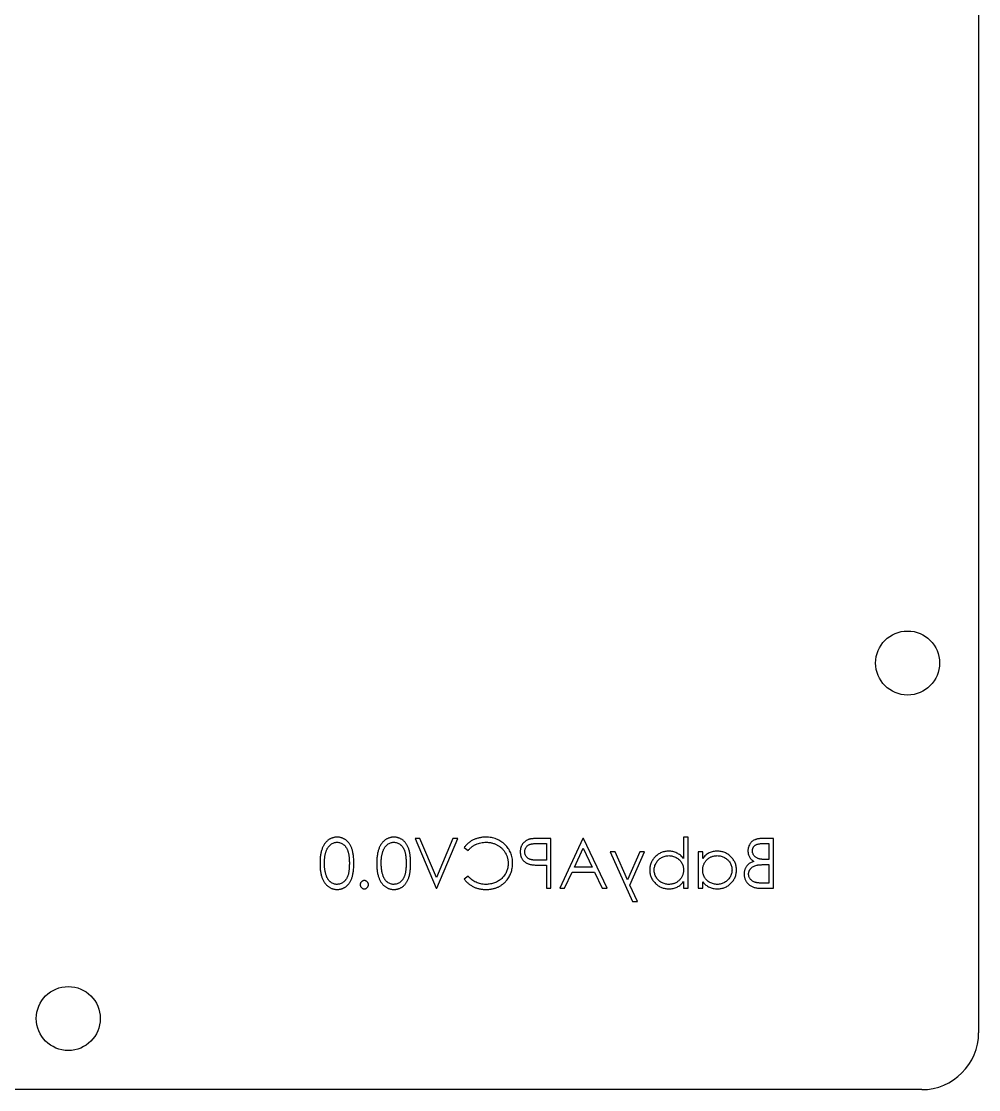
# Model space of a CAD drawing. Header units: millimetres. Extents: x 446 to 709, y 428 to 576.
# Drawn here: x 641.2 to 708.6, y 428.1 to 503.2 of the extents above; entities that cross this region are included whole.
import ezdxf

# ---------------------------------------------------------------- set-up
doc = ezdxf.new("R2010")
doc.units = ezdxf.units.MM

msp = doc.modelspace()

# ---------------------------------------------------------------- linework, layer by layer
at = {"color": 7, "linetype": 'Continuous', "lineweight": 25}
for p, q in [((708.55, 572.414), (708.55, 432.114)), ((669.233, 445.778), (668.897, 445.778)), ((668.897, 445.778), (670.377, 442.278)), ((670.4, 443.02), (669.233, 445.778)), ((671.566, 445.778), (670.4, 443.02)), ((670.422, 442.278), (671.903, 445.778)), ((671.903, 445.778), (671.566, 445.778)), ((678.454, 445.778), (677.768, 445.778)), ((678.454, 442.278), (678.454, 445.778)), ((680.698, 445.778), (679.082, 442.278)), ((680.743, 445.778), (680.698, 445.778)), ((682.403, 442.278), (680.743, 445.778)), ((688.102, 445.868), (687.788, 445.868)), ((687.788, 445.868), (687.788, 444.372)), ((688.102, 442.278), (688.102, 445.868)), ((694.114, 445.778), (693.432, 445.778)), ((694.114, 442.278), (694.114, 445.778)), ((672.352, 445.136), (672.627, 444.926)), ((677.5, 445.419), (678.14, 445.419)), ((678.14, 445.419), (678.14, 444.253)), ((680.107, 443.759), (680.724, 445.096)), ((680.724, 445.096), (681.358, 443.759)), ((682.967, 444.836), (682.627, 444.836)), ((682.627, 444.836), (684.198, 441.336)), ((683.846, 442.877), (682.967, 444.836)), ((684.712, 444.836), (683.846, 442.877)), ((684.016, 442.496), (685.05, 444.836)), ((685.05, 444.836), (684.712, 444.836)), ((689.134, 444.836), (688.82, 444.836)), ((688.82, 444.836), (688.82, 442.278)), ((689.134, 444.363), (689.134, 444.836)), ((693.374, 445.419), (693.8, 445.419)), ((693.8, 445.419), (693.8, 444.297)), ((678.14, 444.253), (677.527, 444.245)), ((693.8, 444.297), (693.589, 444.297)), ((677.89, 443.894), (678.14, 443.894)), ((678.14, 443.894), (678.14, 442.278)), ((679.424, 442.278), (679.941, 443.4)), ((679.941, 443.4), (681.528, 443.4)), ((681.358, 443.759), (680.107, 443.759)), ((681.528, 443.4), (682.06, 442.278)), ((693.592, 443.938), (693.8, 443.938)), ((693.8, 443.938), (693.8, 442.637)), ((672.627, 443.131), (672.352, 442.922)), ((684.537, 441.336), (684.016, 442.496)), ((687.788, 442.751), (687.788, 442.278)), ((689.134, 442.278), (689.134, 442.721)), ((693.8, 442.637), (693.353, 442.637)), ((670.377, 442.278), (670.422, 442.278)), ((678.14, 442.278), (678.454, 442.278)), ((679.082, 442.278), (679.424, 442.278)), ((682.06, 442.278), (682.403, 442.278)), ((687.788, 442.278), (688.102, 442.278)), ((688.82, 442.278), (689.134, 442.278)), ((693.168, 442.278), (694.114, 442.278)), ((684.198, 441.336), (684.537, 441.336)), ((704.55, 428.114), (449.884, 428.114))]:
    msp.add_line(p, q, dxfattribs=at)
for centre in [(703.55, 458.114), (644.5, 433.114)]:
    msp.add_circle(centre, 2.25, dxfattribs=at)
msp.add_arc((704.55, 432.114), 4, 270, 0, dxfattribs=at)
for points, knots in [([(663.419, 445.868), (663.391, 445.867), (663.335, 445.866), (663.254, 445.857), (663.174, 445.842), (663.096, 445.82), (663.02, 445.793), (662.946, 445.758), (662.874, 445.719), (662.804, 445.672), (662.737, 445.62), (662.674, 445.561), (662.614, 445.496), (662.557, 445.426), (662.505, 445.349), (662.456, 445.266), (662.411, 445.176), (662.369, 445.081), (662.332, 444.978), (662.298, 444.867), (662.272, 444.747), (662.249, 444.62), (662.232, 444.483), (662.219, 444.338), (662.213, 444.185), (662.211, 444.08), (662.211, 444.027)], [0, 0, 0, 0, 0.033788, 0.067194, 0.099862, 0.132567, 0.165151, 0.197913, 0.231319, 0.265083, 0.299255, 0.334399, 0.369943, 0.406284, 0.444064, 0.482998, 0.523354, 0.565537, 0.609613, 0.656391, 0.705885, 0.758325, 0.813832, 0.872795, 0.934722, 1, 1, 1, 1]), ([(662.525, 444.028), (662.525, 444.07), (662.526, 444.153), (662.53, 444.273), (662.541, 444.387), (662.553, 444.496), (662.57, 444.599), (662.589, 444.697), (662.614, 444.788), (662.641, 444.873), (662.672, 444.953), (662.706, 445.027), (662.742, 445.096), (662.781, 445.159), (662.823, 445.217), (662.869, 445.269), (662.917, 445.316), (662.984, 445.369), (663.071, 445.424), (663.18, 445.474), (663.293, 445.503), (663.37, 445.507), (663.408, 445.509)], [0, 0, 0, 0, 0.065681, 0.128486, 0.188175, 0.245106, 0.299448, 0.350823, 0.399942, 0.446672, 0.491255, 0.533376, 0.573853, 0.612526, 0.649597, 0.685532, 0.720106, 0.753838, 0.818925, 0.880493, 0.940311, 1, 1, 1, 1]), ([(663.408, 445.509), (663.447, 445.507), (663.524, 445.503), (663.639, 445.474), (663.749, 445.424), (663.836, 445.369), (663.903, 445.317), (663.95, 445.271), (663.994, 445.222), (664.035, 445.167), (664.073, 445.109), (664.108, 445.046), (664.139, 444.978), (664.168, 444.905), (664.194, 444.826), (664.215, 444.738), (664.234, 444.642), (664.248, 444.536), (664.26, 444.422), (664.268, 444.298), (664.274, 444.166), (664.275, 444.075), (664.275, 444.028)], [0, 0, 0, 0, 0.060387, 0.120883, 0.182755, 0.247811, 0.281299, 0.315088, 0.349702, 0.384857, 0.420966, 0.458511, 0.497175, 0.537602, 0.580503, 0.627468, 0.678388, 0.733983, 0.793747, 0.857714, 0.926698, 1, 1, 1, 1]), ([(664.589, 444.027), (664.589, 444.083), (664.588, 444.192), (664.581, 444.351), (664.569, 444.5), (664.553, 444.639), (664.533, 444.768), (664.507, 444.887), (664.477, 444.997), (664.443, 445.097), (664.404, 445.19), (664.361, 445.276), (664.314, 445.357), (664.264, 445.432), (664.209, 445.501), (664.152, 445.564), (664.09, 445.621), (664.024, 445.673), (663.955, 445.718), (663.884, 445.758), (663.812, 445.793), (663.737, 445.82), (663.66, 445.842), (663.581, 445.857), (663.501, 445.867), (663.446, 445.867), (663.419, 445.868)], [0, 0, 0, 0, 0.068595, 0.133246, 0.194313, 0.251279, 0.304513, 0.354235, 0.400481, 0.443411, 0.484015, 0.523252, 0.561042, 0.5979, 0.633518, 0.668314, 0.702496, 0.736685, 0.770293, 0.803437, 0.835913, 0.86846, 0.900847, 0.933467, 0.966258, 1, 1, 1, 1]), ([(667.412, 445.868), (667.384, 445.867), (667.329, 445.866), (667.247, 445.857), (667.167, 445.842), (667.09, 445.82), (667.013, 445.793), (666.94, 445.758), (666.867, 445.719), (666.798, 445.672), (666.731, 445.62), (666.667, 445.561), (666.608, 445.496), (666.551, 445.426), (666.499, 445.349), (666.449, 445.266), (666.405, 445.176), (666.362, 445.081), (666.325, 444.978), (666.292, 444.867), (666.265, 444.747), (666.243, 444.62), (666.225, 444.483), (666.213, 444.338), (666.206, 444.185), (666.205, 444.08), (666.204, 444.027)], [0, 0, 0, 0, 0.033788, 0.067194, 0.099862, 0.132567, 0.165151, 0.197913, 0.231319, 0.265083, 0.299255, 0.334399, 0.369943, 0.406284, 0.444064, 0.482998, 0.523354, 0.565537, 0.609613, 0.656391, 0.705885, 0.758325, 0.813832, 0.872795, 0.934722, 1, 1, 1, 1]), ([(666.518, 444.028), (666.519, 444.07), (666.52, 444.153), (666.524, 444.273), (666.535, 444.387), (666.547, 444.496), (666.564, 444.599), (666.583, 444.697), (666.608, 444.788), (666.635, 444.873), (666.666, 444.953), (666.7, 445.027), (666.736, 445.096), (666.775, 445.159), (666.817, 445.217), (666.863, 445.269), (666.911, 445.316), (666.977, 445.369), (667.065, 445.424), (667.174, 445.474), (667.287, 445.503), (667.364, 445.507), (667.402, 445.509)], [0, 0, 0, 0, 0.065681, 0.128486, 0.188175, 0.245106, 0.299448, 0.350823, 0.399942, 0.446672, 0.491255, 0.533376, 0.573853, 0.612526, 0.649597, 0.685532, 0.720106, 0.753838, 0.818925, 0.880493, 0.940311, 1, 1, 1, 1]), ([(667.402, 445.509), (667.44, 445.507), (667.518, 445.503), (667.632, 445.474), (667.742, 445.424), (667.829, 445.369), (667.896, 445.317), (667.943, 445.271), (667.987, 445.222), (668.028, 445.167), (668.066, 445.109), (668.101, 445.046), (668.133, 444.978), (668.162, 444.905), (668.187, 444.826), (668.208, 444.738), (668.228, 444.642), (668.242, 444.536), (668.254, 444.422), (668.262, 444.298), (668.268, 444.166), (668.268, 444.075), (668.268, 444.028)], [0, 0, 0, 0, 0.060387, 0.120883, 0.182755, 0.247811, 0.281299, 0.315088, 0.349702, 0.384857, 0.420966, 0.458511, 0.497175, 0.537602, 0.580503, 0.627468, 0.678388, 0.733983, 0.793747, 0.857714, 0.926698, 1, 1, 1, 1]), ([(668.582, 444.027), (668.582, 444.083), (668.581, 444.192), (668.574, 444.351), (668.563, 444.5), (668.546, 444.639), (668.527, 444.768), (668.501, 444.887), (668.471, 444.997), (668.436, 445.097), (668.397, 445.19), (668.355, 445.276), (668.307, 445.357), (668.257, 445.432), (668.203, 445.501), (668.146, 445.564), (668.083, 445.621), (668.018, 445.673), (667.949, 445.718), (667.878, 445.758), (667.805, 445.793), (667.73, 445.82), (667.654, 445.842), (667.575, 445.857), (667.494, 445.867), (667.44, 445.867), (667.412, 445.868)], [0, 0, 0, 0, 0.068595, 0.133246, 0.194313, 0.251279, 0.304513, 0.354235, 0.400481, 0.443411, 0.484015, 0.523252, 0.561042, 0.5979, 0.633518, 0.668314, 0.702496, 0.736685, 0.770293, 0.803437, 0.835913, 0.86846, 0.900847, 0.933467, 0.966258, 1, 1, 1, 1]), ([(673.879, 445.868), (673.838, 445.867), (673.759, 445.866), (673.641, 445.857), (673.527, 445.842), (673.415, 445.821), (673.306, 445.794), (673.2, 445.76), (673.097, 445.721), (672.997, 445.676), (672.901, 445.626), (672.809, 445.57), (672.722, 445.51), (672.638, 445.445), (672.56, 445.375), (672.485, 445.301), (672.416, 445.221), (672.373, 445.164), (672.352, 445.136)], [0, 0, 0, 0, 0.068548, 0.135683, 0.201215, 0.265682, 0.329267, 0.392395, 0.45507, 0.517127, 0.57879, 0.63974, 0.700192, 0.759806, 0.819628, 0.879355, 0.939512, 1, 1, 1, 1]), ([(672.627, 444.926), (672.646, 444.949), (672.685, 444.995), (672.748, 445.061), (672.813, 445.122), (672.881, 445.179), (672.953, 445.23), (673.027, 445.279), (673.104, 445.322), (673.211, 445.374), (673.35, 445.429), (673.526, 445.475), (673.709, 445.504), (673.835, 445.507), (673.898, 445.509)], [0, 0, 0, 0, 0.063163, 0.125475, 0.187121, 0.248294, 0.309295, 0.36985, 0.430973, 0.492456, 0.616148, 0.740844, 0.868183, 1, 1, 1, 1]), ([(675.762, 444.048), (675.76, 444.111), (675.757, 444.235), (675.731, 444.417), (675.689, 444.591), (675.63, 444.757), (675.555, 444.917), (675.462, 445.067), (675.352, 445.211), (675.227, 445.345), (675.089, 445.467), (674.942, 445.575), (674.785, 445.665), (674.62, 445.74), (674.447, 445.798), (674.265, 445.838), (674.075, 445.863), (673.945, 445.866), (673.879, 445.868)], [0, 0, 0, 0, 0.064558, 0.127014, 0.187955, 0.248014, 0.307748, 0.368235, 0.42947, 0.492743, 0.556258, 0.618217, 0.679655, 0.741246, 0.803415, 0.866815, 0.932328, 1, 1, 1, 1]), ([(673.898, 445.509), (673.933, 445.509), (674.003, 445.508), (674.107, 445.497), (674.209, 445.482), (674.308, 445.46), (674.406, 445.432), (674.502, 445.399), (674.595, 445.357), (674.687, 445.312), (674.775, 445.26), (674.858, 445.204), (674.936, 445.143), (675.009, 445.079), (675.077, 445.01), (675.14, 444.937), (675.197, 444.859), (675.25, 444.777), (675.297, 444.693), (675.336, 444.605), (675.371, 444.515), (675.399, 444.422), (675.421, 444.326), (675.436, 444.228), (675.447, 444.127), (675.447, 444.059), (675.448, 444.025)], [0, 0, 0, 0, 0.043955, 0.087502, 0.130463, 0.172752, 0.215403, 0.25765, 0.300153, 0.343121, 0.385925, 0.427686, 0.468818, 0.509492, 0.549883, 0.58998, 0.630405, 0.670869, 0.711384, 0.751627, 0.791776, 0.832459, 0.873319, 0.914543, 0.956924, 1, 1, 1, 1]), ([(676.971, 445.726), (676.946, 445.719), (676.899, 445.706), (676.83, 445.68), (676.764, 445.649), (676.702, 445.613), (676.643, 445.572), (676.588, 445.526), (676.536, 445.476), (676.487, 445.42), (676.443, 445.361), (676.405, 445.297), (676.373, 445.23), (676.346, 445.159), (676.326, 445.084), (676.311, 445.006), (676.302, 444.924), (676.301, 444.868), (676.3, 444.839)], [0, 0, 0, 0, 0.062481, 0.12349, 0.183411, 0.243153, 0.302127, 0.36171, 0.421842, 0.482932, 0.544552, 0.605681, 0.66768, 0.729984, 0.794551, 0.860346, 0.928907, 1, 1, 1, 1]), ([(677.768, 445.778), (677.721, 445.778), (677.63, 445.778), (677.5, 445.775), (677.383, 445.771), (677.277, 445.765), (677.183, 445.759), (677.102, 445.75), (677.032, 445.74), (676.99, 445.73), (676.971, 445.726)], [0, 0, 0, 0, 0.176956, 0.339055, 0.486318, 0.618781, 0.735619, 0.838742, 0.926457, 1, 1, 1, 1]), ([(693.432, 445.778), (693.398, 445.778), (693.333, 445.778), (693.239, 445.772), (693.151, 445.765), (693.069, 445.754), (692.992, 445.74), (692.922, 445.723), (692.857, 445.703), (692.78, 445.671), (692.692, 445.624), (692.597, 445.554), (692.515, 445.469), (692.445, 445.372), (692.39, 445.266), (692.349, 445.153), (692.324, 445.034), (692.321, 444.952), (692.32, 444.911)], [0, 0, 0, 0, 0.0625941, 0.1213229, 0.1766801, 0.2283651, 0.2768684, 0.3218791, 0.3640986, 0.4033557, 0.4779679, 0.5505355, 0.6235845, 0.6981749, 0.7733537, 0.8472811, 0.9228183, 1, 1, 1, 1]), ([(676.3, 444.839), (676.301, 444.811), (676.302, 444.754), (676.312, 444.672), (676.325, 444.593), (676.345, 444.518), (676.372, 444.448), (676.404, 444.38), (676.442, 444.317), (676.485, 444.258), (676.534, 444.203), (676.587, 444.153), (676.645, 444.107), (676.707, 444.066), (676.774, 444.031), (676.845, 443.999), (676.92, 443.972), (676.972, 443.958), (676.999, 443.951)], [0, 0, 0, 0, 0.070119, 0.137192, 0.202016, 0.264631, 0.326117, 0.38601, 0.445812, 0.505298, 0.564633, 0.624283, 0.683902, 0.743953, 0.805388, 0.868388, 0.933084, 1, 1, 1, 1]), ([(676.614, 444.838), (676.616, 444.866), (676.618, 444.922), (676.637, 445.004), (676.668, 445.082), (676.712, 445.155), (676.764, 445.221), (676.826, 445.279), (676.895, 445.325), (676.96, 445.355), (677.018, 445.373), (677.068, 445.386), (677.124, 445.396), (677.187, 445.404), (677.256, 445.411), (677.332, 445.416), (677.414, 445.419), (677.471, 445.419), (677.5, 445.419)], [0, 0, 0, 0, 0.070044, 0.139238, 0.208197, 0.279173, 0.349987, 0.418354, 0.48761, 0.557411, 0.59533, 0.637964, 0.685913, 0.738185, 0.796103, 0.858517, 0.926658, 1, 1, 1, 1]), ([(677.527, 444.245), (677.497, 444.245), (677.44, 444.245), (677.356, 444.249), (677.279, 444.253), (677.208, 444.26), (677.143, 444.27), (677.084, 444.279), (677.032, 444.293), (676.971, 444.312), (676.903, 444.344), (676.829, 444.39), (676.766, 444.449), (676.711, 444.516), (676.668, 444.59), (676.637, 444.669), (676.618, 444.752), (676.616, 444.809), (676.614, 444.838)], [0, 0, 0, 0, 0.072538, 0.140034, 0.202496, 0.260575, 0.313228, 0.361583, 0.404878, 0.444127, 0.5164, 0.586507, 0.655085, 0.724384, 0.793974, 0.861638, 0.930111, 1, 1, 1, 1]), ([(686.744, 444.881), (686.699, 444.879), (686.61, 444.877), (686.479, 444.858), (686.352, 444.828), (686.231, 444.786), (686.115, 444.731), (686.004, 444.664), (685.898, 444.585), (685.799, 444.494), (685.708, 444.396), (685.628, 444.291), (685.561, 444.18), (685.505, 444.065), (685.462, 443.944), (685.432, 443.818), (685.413, 443.687), (685.411, 443.597), (685.409, 443.552)], [0, 0, 0, 0, 0.064649, 0.127821, 0.189419, 0.250372, 0.311137, 0.372825, 0.435463, 0.500128, 0.564773, 0.627344, 0.688919, 0.749829, 0.810578, 0.872176, 0.935017, 1, 1, 1, 1]), ([(687.788, 444.372), (687.752, 444.412), (687.683, 444.492), (687.567, 444.596), (687.446, 444.684), (687.318, 444.756), (687.183, 444.812), (687.043, 444.852), (686.895, 444.877), (686.795, 444.879), (686.744, 444.881)], [0, 0, 0, 0, 0.134636, 0.262681, 0.38719, 0.50839, 0.628966, 0.749723, 0.873248, 1, 1, 1, 1]), ([(690.169, 444.881), (690.116, 444.879), (690.014, 444.876), (689.864, 444.853), (689.723, 444.813), (689.588, 444.759), (689.461, 444.688), (689.342, 444.597), (689.231, 444.489), (689.167, 444.405), (689.134, 444.363)], [0, 0, 0, 0, 0.129862, 0.254654, 0.376015, 0.495255, 0.614798, 0.738106, 0.865196, 1, 1, 1, 1]), ([(691.512, 443.564), (691.511, 443.608), (691.508, 443.696), (691.49, 443.826), (691.459, 443.95), (691.415, 444.07), (691.359, 444.184), (691.291, 444.293), (691.211, 444.398), (691.119, 444.496), (691.019, 444.586), (690.912, 444.664), (690.801, 444.732), (690.684, 444.786), (690.562, 444.829), (690.435, 444.859), (690.303, 444.877), (690.214, 444.879), (690.169, 444.881)], [0, 0, 0, 0, 0.063775, 0.126079, 0.186904, 0.247574, 0.308003, 0.369132, 0.432033, 0.496791, 0.561611, 0.624914, 0.686726, 0.748079, 0.809582, 0.871631, 0.934886, 1, 1, 1, 1]), ([(692.32, 444.911), (692.321, 444.872), (692.323, 444.796), (692.343, 444.685), (692.376, 444.579), (692.42, 444.479), (692.478, 444.387), (692.547, 444.303), (692.63, 444.229), (692.693, 444.187), (692.724, 444.166)], [0, 0, 0, 0, 0.130569, 0.256581, 0.380552, 0.503623, 0.625739, 0.747549, 0.871766, 1, 1, 1, 1]), ([(692.634, 444.905), (692.634, 444.924), (692.635, 444.962), (692.644, 445.018), (692.658, 445.07), (692.677, 445.12), (692.702, 445.165), (692.733, 445.208), (692.769, 445.247), (692.811, 445.283), (692.859, 445.316), (692.913, 445.344), (692.975, 445.366), (693.042, 445.386), (693.116, 445.4), (693.196, 445.412), (693.283, 445.418), (693.343, 445.419), (693.374, 445.419)], [0, 0, 0, 0, 0.057003, 0.111818, 0.164402, 0.21587, 0.266841, 0.317479, 0.369902, 0.4234, 0.479718, 0.539241, 0.602431, 0.67103, 0.744485, 0.823454, 0.90874, 1, 1, 1, 1]), ([(693.589, 444.297), (693.559, 444.298), (693.499, 444.299), (693.413, 444.301), (693.332, 444.307), (693.259, 444.313), (693.191, 444.323), (693.131, 444.335), (693.075, 444.348), (693.012, 444.369), (692.94, 444.401), (692.863, 444.451), (692.795, 444.51), (692.738, 444.578), (692.691, 444.653), (692.659, 444.733), (692.637, 444.817), (692.635, 444.875), (692.634, 444.905)], [0, 0, 0, 0, 0.072301, 0.1397, 0.202289, 0.2606, 0.31319, 0.361739, 0.405706, 0.44554, 0.518832, 0.589778, 0.658867, 0.72843, 0.797283, 0.864815, 0.931364, 1, 1, 1, 1]), ([(662.211, 444.027), (662.211, 443.973), (662.213, 443.869), (662.219, 443.716), (662.232, 443.572), (662.248, 443.437), (662.271, 443.31), (662.298, 443.191), (662.329, 443.08), (662.367, 442.978), (662.408, 442.883), (662.453, 442.794), (662.502, 442.711), (662.554, 442.634), (662.61, 442.562), (662.671, 442.498), (662.735, 442.439), (662.802, 442.386), (662.872, 442.34), (662.944, 442.299), (663.019, 442.266), (663.095, 442.237), (663.173, 442.215), (663.253, 442.2), (663.335, 442.19), (663.391, 442.189), (663.419, 442.188)], [0, 0, 0, 0, 0.065063, 0.126773, 0.185516, 0.240765, 0.29298, 0.34225, 0.388919, 0.432776, 0.474628, 0.514775, 0.553606, 0.591426, 0.628028, 0.663804, 0.698984, 0.733591, 0.767628, 0.801208, 0.834264, 0.866981, 0.89972, 0.932702, 0.966176, 1, 1, 1, 1]), ([(662.657, 443.148), (662.647, 443.179), (662.625, 443.243), (662.598, 443.341), (662.576, 443.444), (662.556, 443.552), (662.543, 443.664), (662.532, 443.781), (662.526, 443.903), (662.525, 443.986), (662.525, 444.028)], [0, 0, 0, 0, 0.110588, 0.224542, 0.342503, 0.464324, 0.590756, 0.722227, 0.858843, 1, 1, 1, 1]), ([(664.275, 444.028), (664.275, 443.981), (664.274, 443.891), (664.268, 443.759), (664.26, 443.636), (664.249, 443.522), (664.234, 443.416), (664.216, 443.32), (664.194, 443.232), (664.169, 443.152), (664.14, 443.08), (664.108, 443.012), (664.074, 442.949), (664.036, 442.89), (663.994, 442.836), (663.95, 442.786), (663.902, 442.741), (663.836, 442.687), (663.748, 442.632), (663.637, 442.584), (663.524, 442.553), (663.447, 442.549), (663.408, 442.547)], [0, 0, 0, 0, 0.072951, 0.141584, 0.205926, 0.265301, 0.320597, 0.371817, 0.41879, 0.461699, 0.502134, 0.540804, 0.578181, 0.614297, 0.649678, 0.684299, 0.718359, 0.752081, 0.817652, 0.879722, 0.939966, 1, 1, 1, 1]), ([(663.419, 442.188), (663.446, 442.189), (663.501, 442.19), (663.581, 442.199), (663.66, 442.215), (663.736, 442.236), (663.811, 442.262), (663.883, 442.296), (663.953, 442.336), (664.021, 442.381), (664.086, 442.432), (664.148, 442.489), (664.206, 442.552), (664.26, 442.622), (664.311, 442.696), (664.358, 442.777), (664.401, 442.864), (664.441, 442.957), (664.476, 443.059), (664.507, 443.169), (664.531, 443.289), (664.552, 443.418), (664.569, 443.557), (664.581, 443.705), (664.588, 443.863), (664.589, 443.971), (664.589, 444.027)], [0, 0, 0, 0, 0.033787, 0.066622, 0.099285, 0.131361, 0.163585, 0.196104, 0.228902, 0.262158, 0.295991, 0.330218, 0.36506, 0.400951, 0.43762, 0.475708, 0.515381, 0.556414, 0.599765, 0.646424, 0.696431, 0.749782, 0.806573, 0.867436, 0.931887, 1, 1, 1, 1]), ([(666.204, 444.027), (666.205, 443.973), (666.206, 443.869), (666.213, 443.716), (666.226, 443.572), (666.242, 443.437), (666.264, 443.31), (666.292, 443.191), (666.323, 443.08), (666.36, 442.978), (666.402, 442.883), (666.447, 442.794), (666.495, 442.711), (666.548, 442.634), (666.604, 442.562), (666.665, 442.498), (666.728, 442.439), (666.796, 442.386), (666.866, 442.34), (666.938, 442.299), (667.013, 442.266), (667.089, 442.237), (667.167, 442.215), (667.247, 442.2), (667.329, 442.19), (667.384, 442.189), (667.412, 442.188)], [0, 0, 0, 0, 0.065063, 0.126773, 0.185516, 0.240765, 0.29298, 0.34225, 0.388919, 0.432776, 0.474628, 0.514775, 0.553606, 0.591426, 0.628028, 0.663804, 0.698984, 0.733591, 0.767628, 0.801208, 0.834264, 0.866981, 0.89972, 0.932702, 0.966176, 1, 1, 1, 1]), ([(666.651, 443.148), (666.64, 443.179), (666.619, 443.243), (666.591, 443.341), (666.57, 443.444), (666.55, 443.552), (666.537, 443.664), (666.526, 443.781), (666.52, 443.903), (666.519, 443.986), (666.518, 444.028)], [0, 0, 0, 0, 0.110588, 0.224542, 0.342503, 0.464324, 0.590756, 0.722227, 0.858843, 1, 1, 1, 1]), ([(668.268, 444.028), (668.268, 443.981), (668.268, 443.891), (668.262, 443.759), (668.254, 443.636), (668.243, 443.522), (668.227, 443.416), (668.21, 443.32), (668.188, 443.232), (668.162, 443.152), (668.133, 443.08), (668.102, 443.012), (668.068, 442.949), (668.03, 442.89), (667.988, 442.836), (667.944, 442.786), (667.896, 442.741), (667.829, 442.687), (667.742, 442.632), (667.631, 442.584), (667.517, 442.553), (667.44, 442.549), (667.402, 442.547)], [0, 0, 0, 0, 0.0729511, 0.1415837, 0.2059265, 0.2653014, 0.3205972, 0.3718165, 0.4187898, 0.4616987, 0.5021336, 0.5408043, 0.5781805, 0.6142969, 0.6496782, 0.6842995, 0.718359, 0.7520809, 0.8176524, 0.8797221, 0.9399656, 1, 1, 1, 1]), ([(667.412, 442.188), (667.44, 442.189), (667.494, 442.19), (667.575, 442.199), (667.653, 442.215), (667.73, 442.236), (667.804, 442.262), (667.876, 442.296), (667.947, 442.336), (668.015, 442.381), (668.08, 442.432), (668.142, 442.489), (668.2, 442.552), (668.253, 442.622), (668.304, 442.696), (668.351, 442.777), (668.395, 442.864), (668.434, 442.957), (668.469, 443.059), (668.5, 443.169), (668.525, 443.289), (668.546, 443.418), (668.563, 443.557), (668.574, 443.705), (668.581, 443.863), (668.582, 443.971), (668.582, 444.027)], [0, 0, 0, 0, 0.033787, 0.066622, 0.099285, 0.131361, 0.163585, 0.196104, 0.228902, 0.262158, 0.295991, 0.330218, 0.36506, 0.400951, 0.43762, 0.475708, 0.515381, 0.556414, 0.599765, 0.646424, 0.696431, 0.749782, 0.806573, 0.867436, 0.931887, 1, 1, 1, 1]), ([(675.448, 444.025), (675.447, 443.973), (675.444, 443.871), (675.422, 443.723), (675.389, 443.58), (675.338, 443.445), (675.276, 443.315), (675.198, 443.193), (675.108, 443.076), (675.003, 442.968), (674.889, 442.87), (674.766, 442.783), (674.635, 442.711), (674.498, 442.651), (674.353, 442.604), (674.201, 442.572), (674.041, 442.55), (673.932, 442.548), (673.877, 442.547)], [0, 0, 0, 0, 0.064323, 0.12629, 0.186726, 0.246146, 0.305576, 0.365429, 0.426326, 0.48884, 0.551725, 0.613919, 0.675484, 0.737334, 0.800229, 0.864502, 0.931041, 1, 1, 1, 1]), ([(675.318, 442.8), (675.354, 442.844), (675.424, 442.931), (675.514, 443.071), (675.591, 443.217), (675.654, 443.371), (675.702, 443.531), (675.736, 443.697), (675.758, 443.871), (675.761, 443.989), (675.762, 444.048)], [0, 0, 0, 0, 0.124329, 0.247156, 0.36878, 0.490734, 0.613614, 0.738958, 0.867311, 1, 1, 1, 1]), ([(685.723, 443.552), (685.725, 443.596), (685.729, 443.683), (685.755, 443.813), (685.802, 443.939), (685.863, 444.06), (685.939, 444.173), (686.028, 444.274), (686.129, 444.362), (686.242, 444.435), (686.362, 444.494), (686.489, 444.535), (686.619, 444.562), (686.707, 444.565), (686.752, 444.567)], [0, 0, 0, 0, 0.082066, 0.163805, 0.246618, 0.331983, 0.417466, 0.500907, 0.584103, 0.668254, 0.752056, 0.83457, 0.916652, 1, 1, 1, 1]), ([(686.752, 444.567), (686.797, 444.565), (686.888, 444.562), (687.021, 444.535), (687.151, 444.494), (687.275, 444.435), (687.391, 444.363), (687.495, 444.278), (687.584, 444.182), (687.658, 444.073), (687.716, 443.956), (687.758, 443.831), (687.783, 443.699), (687.786, 443.608), (687.788, 443.562)], [0, 0, 0, 0, 0.084735, 0.1681818, 0.2524185, 0.3386178, 0.4240141, 0.506402, 0.5875452, 0.6688007, 0.7500995, 0.8310223, 0.9139596, 1, 1, 1, 1]), ([(689.134, 443.551), (689.135, 443.587), (689.137, 443.656), (689.151, 443.758), (689.174, 443.856), (689.206, 443.95), (689.249, 444.038), (689.3, 444.123), (689.361, 444.203), (689.431, 444.277), (689.507, 444.344), (689.587, 444.405), (689.673, 444.454), (689.763, 444.495), (689.857, 444.528), (689.956, 444.55), (690.059, 444.565), (690.129, 444.566), (690.164, 444.567)], [0, 0, 0, 0, 0.065634, 0.129188, 0.191219, 0.251913, 0.312507, 0.373494, 0.435152, 0.498741, 0.562095, 0.624187, 0.685476, 0.746097, 0.807612, 0.869967, 0.933951, 1, 1, 1, 1]), ([(690.164, 444.567), (690.21, 444.565), (690.301, 444.562), (690.434, 444.537), (690.561, 444.495), (690.682, 444.437), (690.795, 444.365), (690.896, 444.278), (690.985, 444.178), (691.06, 444.066), (691.122, 443.946), (691.165, 443.821), (691.193, 443.692), (691.196, 443.604), (691.198, 443.56)], [0, 0, 0, 0, 0.085921, 0.169593, 0.252476, 0.336244, 0.419505, 0.502036, 0.584775, 0.669846, 0.754185, 0.836658, 0.91801, 1, 1, 1, 1]), ([(692.724, 444.166), (692.684, 444.151), (692.608, 444.122), (692.504, 444.07), (692.413, 444.014), (692.337, 443.953), (692.272, 443.887), (692.215, 443.815), (692.166, 443.736), (692.124, 443.652), (692.092, 443.562), (692.067, 443.469), (692.053, 443.371), (692.051, 443.305), (692.05, 443.272)], [0, 0, 0, 0, 0.106057, 0.202914, 0.2903, 0.370223, 0.446384, 0.521397, 0.598291, 0.676142, 0.755529, 0.834887, 0.916646, 1, 1, 1, 1]), ([(676.999, 443.951), (677.021, 443.946), (677.069, 443.936), (677.148, 443.925), (677.24, 443.915), (677.345, 443.908), (677.463, 443.901), (677.593, 443.896), (677.737, 443.894), (677.837, 443.894), (677.89, 443.894)], [0, 0, 0, 0, 0.075173, 0.164746, 0.268017, 0.385912, 0.517789, 0.663691, 0.824413, 1, 1, 1, 1]), ([(685.409, 443.552), (685.411, 443.507), (685.413, 443.419), (685.432, 443.29), (685.462, 443.165), (685.506, 443.045), (685.562, 442.93), (685.631, 442.821), (685.711, 442.716), (685.803, 442.618), (685.903, 442.528), (686.01, 442.45), (686.121, 442.382), (686.238, 442.328), (686.36, 442.285), (686.487, 442.255), (686.619, 442.237), (686.709, 442.235), (686.754, 442.233)], [0, 0, 0, 0, 0.064015, 0.126228, 0.187289, 0.247869, 0.308511, 0.369727, 0.432536, 0.497198, 0.561923, 0.625133, 0.686855, 0.748117, 0.80953, 0.871487, 0.934981, 1, 1, 1, 1]), ([(686.757, 442.547), (686.711, 442.549), (686.62, 442.552), (686.487, 442.577), (686.36, 442.619), (686.239, 442.677), (686.126, 442.749), (686.026, 442.836), (685.936, 442.935), (685.862, 443.047), (685.799, 443.167), (685.756, 443.293), (685.728, 443.421), (685.725, 443.508), (685.723, 443.552)], [0, 0, 0, 0, 0.085993, 0.169736, 0.252687, 0.336526, 0.419856, 0.502457, 0.585265, 0.6698, 0.754407, 0.83695, 0.917941, 1, 1, 1, 1]), ([(687.788, 443.562), (687.787, 443.527), (687.785, 443.457), (687.77, 443.355), (687.747, 443.257), (687.715, 443.164), (687.672, 443.075), (687.621, 442.991), (687.56, 442.911), (687.491, 442.836), (687.415, 442.769), (687.334, 442.71), (687.249, 442.659), (687.158, 442.619), (687.064, 442.586), (686.965, 442.564), (686.863, 442.549), (686.792, 442.548), (686.757, 442.547)], [0, 0, 0, 0, 0.0656457, 0.1292115, 0.1912534, 0.2519585, 0.3125641, 0.3735622, 0.4352305, 0.4985362, 0.5619014, 0.6240981, 0.6850234, 0.7460508, 0.8075768, 0.869943, 0.933939, 1, 1, 1, 1]), ([(690.167, 442.547), (690.122, 442.549), (690.031, 442.552), (689.898, 442.578), (689.768, 442.619), (689.645, 442.677), (689.529, 442.749), (689.426, 442.833), (689.338, 442.931), (689.264, 443.038), (689.206, 443.156), (689.164, 443.281), (689.138, 443.414), (689.135, 443.505), (689.134, 443.551)], [0, 0, 0, 0, 0.084802, 0.168664, 0.252552, 0.33824, 0.423103, 0.505556, 0.586176, 0.667136, 0.748499, 0.830452, 0.913456, 1, 1, 1, 1]), ([(691.198, 443.56), (691.196, 443.517), (691.192, 443.43), (691.165, 443.301), (691.121, 443.175), (691.059, 443.054), (690.983, 442.941), (690.894, 442.84), (690.792, 442.752), (690.679, 442.679), (690.558, 442.62), (690.431, 442.579), (690.301, 442.552), (690.212, 442.549), (690.167, 442.547)], [0, 0, 0, 0, 0.081589, 0.162859, 0.245484, 0.330807, 0.416493, 0.499893, 0.583048, 0.667158, 0.751312, 0.833785, 0.916256, 1, 1, 1, 1]), ([(690.178, 442.233), (690.224, 442.234), (690.313, 442.237), (690.444, 442.256), (690.57, 442.286), (690.691, 442.328), (690.807, 442.383), (690.918, 442.45), (691.024, 442.529), (691.123, 442.62), (691.214, 442.718), (691.294, 442.823), (691.361, 442.934), (691.417, 443.05), (691.46, 443.171), (691.49, 443.298), (691.508, 443.429), (691.511, 443.519), (691.512, 443.564)], [0, 0, 0, 0, 0.06462, 0.127433, 0.189004, 0.24993, 0.310668, 0.372329, 0.434939, 0.499576, 0.564191, 0.626735, 0.688109, 0.749294, 0.810331, 0.871901, 0.935046, 1, 1, 1, 1]), ([(692.05, 443.272), (692.051, 443.237), (692.053, 443.17), (692.067, 443.071), (692.091, 442.977), (692.125, 442.887), (692.168, 442.8), (692.22, 442.717), (692.283, 442.639), (692.353, 442.565), (692.432, 442.498), (692.518, 442.438), (692.611, 442.389), (692.709, 442.348), (692.815, 442.317), (692.927, 442.295), (693.045, 442.28), (693.126, 442.279), (693.168, 442.278)], [0, 0, 0, 0, 0.06116, 0.120335, 0.17818, 0.235235, 0.292683, 0.351186, 0.410457, 0.47172, 0.533761, 0.595739, 0.657888, 0.721295, 0.786823, 0.854686, 0.925478, 1, 1, 1, 1]), ([(692.364, 443.272), (692.365, 443.29), (692.365, 443.327), (692.374, 443.381), (692.386, 443.433), (692.401, 443.484), (692.424, 443.532), (692.45, 443.579), (692.481, 443.624), (692.529, 443.681), (692.6, 443.747), (692.699, 443.811), (692.813, 443.864), (692.895, 443.886), (692.937, 443.897)], [0, 0, 0, 0, 0.060287, 0.119602, 0.177503, 0.235143, 0.292133, 0.350871, 0.410098, 0.470732, 0.594829, 0.722579, 0.856691, 1, 1, 1, 1]), ([(693.353, 442.637), (693.321, 442.637), (693.259, 442.638), (693.17, 442.641), (693.088, 442.646), (693.012, 442.655), (692.942, 442.664), (692.88, 442.677), (692.823, 442.691), (692.758, 442.714), (692.685, 442.748), (692.605, 442.801), (692.535, 442.863), (692.475, 442.935), (692.426, 443.013), (692.39, 443.097), (692.368, 443.183), (692.366, 443.242), (692.364, 443.272)], [0, 0, 0, 0, 0.0725025, 0.139739, 0.2017951, 0.2598219, 0.312206, 0.3607734, 0.4045403, 0.4436981, 0.5168408, 0.5878743, 0.6579654, 0.7289694, 0.7993077, 0.8666358, 0.9331163, 1, 1, 1, 1]), ([(692.937, 443.897), (692.954, 443.9), (692.991, 443.908), (693.051, 443.916), (693.12, 443.923), (693.198, 443.928), (693.284, 443.934), (693.379, 443.936), (693.483, 443.938), (693.555, 443.938), (693.592, 443.938)], [0, 0, 0, 0, 0.079306, 0.171953, 0.277057, 0.394731, 0.526177, 0.671345, 0.829285, 1, 1, 1, 1]), ([(663.408, 442.547), (663.369, 442.549), (663.292, 442.552), (663.179, 442.583), (663.069, 442.629), (662.983, 442.684), (662.917, 442.737), (662.871, 442.781), (662.827, 442.831), (662.787, 442.885), (662.749, 442.944), (662.715, 443.008), (662.684, 443.076), (662.666, 443.124), (662.657, 443.148)], [0, 0, 0, 0, 0.112813, 0.225394, 0.339595, 0.459675, 0.521735, 0.583926, 0.648174, 0.713881, 0.781004, 0.851451, 0.924051, 1, 1, 1, 1]), ([(665.329, 442.817), (665.31, 442.815), (665.272, 442.813), (665.216, 442.798), (665.166, 442.77), (665.122, 442.733), (665.085, 442.688), (665.056, 442.639), (665.041, 442.583), (665.039, 442.545), (665.038, 442.525)], [0, 0, 0, 0, 0.127519, 0.249986, 0.371792, 0.49887, 0.625948, 0.748492, 0.870959, 1, 1, 1, 1]), ([(665.038, 442.525), (665.039, 442.506), (665.041, 442.468), (665.056, 442.412), (665.085, 442.363), (665.122, 442.318), (665.166, 442.281), (665.216, 442.253), (665.271, 442.236), (665.31, 442.234), (665.329, 442.233)], [0, 0, 0, 0, 0.126178, 0.248821, 0.37154, 0.499984, 0.627244, 0.749226, 0.872298, 1, 1, 1, 1]), ([(665.621, 442.525), (665.62, 442.545), (665.618, 442.583), (665.601, 442.638), (665.574, 442.689), (665.537, 442.733), (665.492, 442.77), (665.442, 442.797), (665.387, 442.813), (665.349, 442.815), (665.329, 442.817)], [0, 0, 0, 0, 0.129097, 0.252046, 0.373905, 0.501038, 0.628171, 0.751376, 0.872426, 1, 1, 1, 1]), ([(665.329, 442.233), (665.349, 442.234), (665.387, 442.236), (665.442, 442.254), (665.492, 442.28), (665.537, 442.318), (665.573, 442.363), (665.601, 442.413), (665.618, 442.468), (665.62, 442.506), (665.621, 442.525)], [0, 0, 0, 0, 0.127757, 0.249414, 0.372796, 0.500111, 0.62861, 0.750643, 0.873768, 1, 1, 1, 1]), ([(667.402, 442.547), (667.363, 442.549), (667.286, 442.552), (667.172, 442.583), (667.063, 442.629), (666.977, 442.684), (666.911, 442.737), (666.864, 442.781), (666.821, 442.831), (666.78, 442.885), (666.743, 442.944), (666.709, 443.008), (666.678, 443.076), (666.66, 443.124), (666.651, 443.148)], [0, 0, 0, 0, 0.112813, 0.225394, 0.339595, 0.459675, 0.521735, 0.583926, 0.648174, 0.713881, 0.781004, 0.851451, 0.924051, 1, 1, 1, 1]), ([(672.352, 442.922), (672.374, 442.894), (672.418, 442.837), (672.489, 442.757), (672.565, 442.681), (672.644, 442.611), (672.727, 442.545), (672.816, 442.485), (672.907, 442.429), (673.003, 442.379), (673.101, 442.334), (673.203, 442.295), (673.308, 442.262), (673.416, 442.235), (673.527, 442.214), (673.64, 442.199), (673.756, 442.19), (673.835, 442.189), (673.875, 442.188)], [0, 0, 0, 0, 0.061674, 0.123053, 0.183475, 0.243727, 0.304279, 0.364863, 0.425946, 0.487391, 0.54922, 0.611144, 0.673529, 0.736961, 0.800785, 0.866013, 0.932101, 1, 1, 1, 1]), ([(673.877, 442.547), (673.816, 442.549), (673.695, 442.552), (673.519, 442.581), (673.35, 442.626), (673.189, 442.69), (673.035, 442.773), (672.89, 442.874), (672.752, 442.993), (672.669, 443.084), (672.627, 443.131)], [0, 0, 0, 0, 0.128515, 0.252949, 0.374755, 0.49594, 0.617181, 0.740909, 0.867811, 1, 1, 1, 1]), ([(673.875, 442.188), (673.912, 442.189), (673.987, 442.189), (674.096, 442.198), (674.203, 442.209), (674.307, 442.226), (674.408, 442.247), (674.506, 442.274), (674.601, 442.304), (674.693, 442.34), (674.782, 442.381), (674.868, 442.427), (674.95, 442.477), (675.031, 442.532), (675.107, 442.592), (675.181, 442.656), (675.252, 442.726), (675.296, 442.775), (675.318, 442.8)], [0, 0, 0, 0, 0.069663, 0.13775, 0.203917, 0.26878, 0.332414, 0.394754, 0.45618, 0.516996, 0.577396, 0.637198, 0.696999, 0.756756, 0.816554, 0.876948, 0.938132, 1, 1, 1, 1]), ([(686.754, 442.233), (686.806, 442.235), (686.908, 442.238), (687.057, 442.261), (687.198, 442.301), (687.333, 442.354), (687.459, 442.427), (687.578, 442.517), (687.689, 442.626), (687.754, 442.709), (687.788, 442.751)], [0, 0, 0, 0, 0.129476, 0.25388, 0.374863, 0.494283, 0.614293, 0.73697, 0.865076, 1, 1, 1, 1]), ([(689.134, 442.721), (689.169, 442.681), (689.238, 442.602), (689.354, 442.5), (689.476, 442.416), (689.605, 442.348), (689.74, 442.297), (689.881, 442.26), (690.027, 442.237), (690.128, 442.234), (690.178, 442.233)], [0, 0, 0, 0, 0.134298, 0.262085, 0.38627, 0.507165, 0.6273, 0.748145, 0.87237, 1, 1, 1, 1])]:
    msp.add_open_spline(points, degree=3, knots=knots, dxfattribs=at)

doc.saveas('drawing.dxf')
